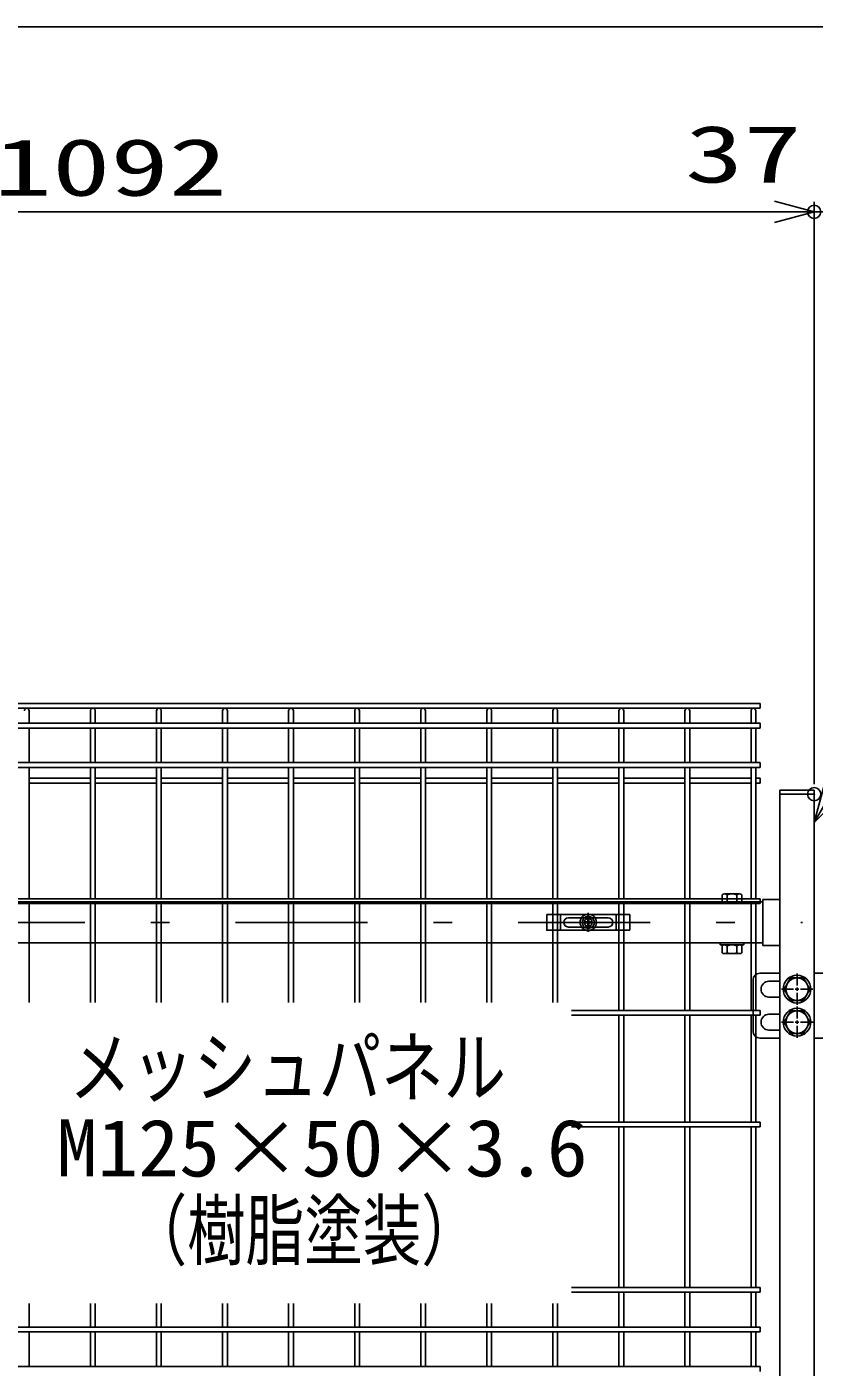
# Model space of a CAD drawing. Units: millimetres, scale not verified. Extents: x -4455 to 4455, y -3150 to 3150.
# Drawn here: x -2370 to -1774, y -131 to 884 of the extents above; entities that cross this region are included whole.
import ezdxf
from ezdxf.enums import TextEntityAlignment as Align

# ---------------------------------------------------------------- set-up
doc = ezdxf.new("R2010")
doc.units = ezdxf.units.MM
doc.header["$LTSCALE"] = 20
doc.header["$PDMODE"] = 32
doc.header["$PDSIZE"] = 10
doc.linetypes.add('USER1', pattern=[10.7, 5, -2.5, 0.7, -2.5])
doc.linetypes.add('USER2', pattern=[0.375, 0.25, -0.125])
for name, color, linetype, lineweight in [('0-1_寸法線', 4, 'Continuous', 25), ('0-2_0', 3, 'USER2', 25), ('0-4_扉横枠', 7, 'Continuous', 25), ('0-5_軸線', 2, 'USER1', 25), ('0-6_扉縦枠', 7, 'Continuous', 25), ('0-7_丁番', 3, 'Continuous', 25), ('0-F_NER', 30, 'Continuous', 25), ('1-3_固定金具', 41, 'Continuous', 25)]:
    doc.layers.add(name, color=color, linetype=linetype, lineweight=lineweight)
doc.layers.add('0-3_DEFPOINTS', color=7, linetype='Continuous')
doc.styles.add('ＭＳ ゴシック', font='')
doc.styles.get('ＭＳ ゴシック').set_extended_font_data('MS Gothic')

# ---------------------------------------------------------------- blocks, each defined once
blk = doc.blocks.new('_Open30')
at = {"layer": '0-2_0', "color": 4, "linetype": 'Continuous'}
blk.add_line((0, 0), (-20, 0), dxfattribs=at)
blk.add_lwpolyline([(-20, 5.36), (0, 0), (-20, -5.36)], dxfattribs=at)
blk = doc.blocks.new('A$Cbe1bfa43')
at = {"layer": '1-3_固定金具'}
for p, q in [((0, 0), (1260, 0)), ((210, -240), (210, 0)), ((630, -80), (630, 22.9)), ((1050, -240), (1050, 0)), ((1260, 0), (1260, -240)), ((260, -120), (260.2, -120)), ((330, -50), (930, -50)), ((330, -190), (930, -190)), ((590, -120), (487.1, -120)), ((590, -120), (550, -120)), ((585.5, -112.8), (622.8, -112.8)), ((585.5, -127.2), (585.5, -112.8)), ((585.5, -112.8), (622.8, -112.8)), ((585.5, -127.2), (585.5, -112.8)), ((585.5, -112.8), (622.8, -112.8)), ((585.5, -127.2), (585.5, -112.8)), ((622.8, -127.2), (585.5, -127.2)), ((622.8, -127.2), (585.5, -127.2)), ((610, -120), (650, -120)), ((610, -120), (650, -120)), ((622.8, -112.8), (622.8, -75.5)), ((622.8, -112.8), (622.8, -75.5)), ((622.8, -112.8), (622.8, -75.5)), ((622.8, -112.8), (622.8, -75.5)), ((622.8, -112.8), (622.8, -75.5)), ((622.8, -112.8), (622.8, -75.5)), ((622.8, -75.5), (637.2, -75.5)), ((622.8, -75.5), (637.2, -75.5)), ((622.8, -75.5), (637.2, -75.5)), ((622.8, -75.5), (637.2, -75.5)), ((622.8, -75.5), (637.2, -75.5)), ((622.8, -75.5), (637.2, -75.5)), ((622.8, -164.5), (622.8, -127.2)), ((622.8, -164.5), (622.8, -127.2)), ((637.2, -164.5), (622.8, -164.5)), ((637.2, -164.5), (622.8, -164.5)), ((637.2, -164.5), (622.8, -164.5)), ((637.2, -164.5), (622.8, -164.5)), ((637.2, -164.5), (622.8, -164.5)), ((637.2, -164.5), (622.8, -164.5)), ((630, -80), (630, -40)), ((630, -140), (630, -100)), ((630, -140), (630, -100)), ((630, -160), (630, -200)), ((630, -160), (630, -262.9)), ((637.2, -75.5), (637.2, -112.8)), ((637.2, -75.5), (637.2, -112.8)), ((637.2, -75.5), (637.2, -112.8)), ((637.2, -75.5), (637.2, -112.8)), ((637.2, -75.5), (637.2, -112.8)), ((637.2, -112.8), (674.5, -112.8)), ((637.2, -112.8), (674.5, -112.8)), ((637.2, -112.8), (674.5, -112.8)), ((637.2, -127.2), (637.2, -164.5)), ((674.5, -127.2), (637.2, -127.2)), ((637.2, -127.2), (637.2, -164.5)), ((674.5, -127.2), (637.2, -127.2)), ((637.2, -127.2), (637.2, -164.5)), ((674.5, -127.2), (637.2, -127.2)), ((670, -120), (710, -120)), ((670, -120), (772.9, -120)), ((674.5, -112.8), (674.5, -127.2)), ((674.5, -112.8), (674.5, -127.2)), ((674.5, -112.8), (674.5, -127.2)), ((1004, -120), (1004.2, -120))]:
    blk.add_line(p, q, dxfattribs=at)
for points in [[(0, 0), (0, -240), (1260, -240)], [(585.5, -127.2), (585.5, -112.8), (622.8, -112.8)], [(585.5, -127.2), (585.5, -112.8), (622.8, -112.8)], [(585.5, -127.2), (585.5, -112.8), (622.8, -112.8)], [(622.8, -164.5), (622.8, -127.2), (585.5, -127.2)], [(622.8, -164.5), (622.8, -127.2), (585.5, -127.2)], [(622.8, -164.5), (622.8, -127.2), (585.5, -127.2)], [(622.8, -164.5), (622.8, -127.2), (585.5, -127.2)], [(637.2, -75.5), (637.2, -112.8), (674.5, -112.8), (674.5, -127.2)], [(637.2, -112.8), (674.5, -112.8), (674.5, -127.2)], [(637.2, -112.8), (674.5, -112.8), (674.5, -127.2)], [(674.5, -127.2), (637.2, -127.2), (637.2, -164.5)], [(674.5, -127.2), (637.2, -127.2), (637.2, -164.5)], [(674.5, -127.2), (637.2, -127.2), (637.2, -164.5)]]:
    blk.add_lwpolyline(points, dxfattribs=at)
for radius in [122.9, 122.9, 122.9, 122.9, 122.9, 122.9, 91.9, 91.9, 91.9, 91.9, 91.9, 91.9, 60]:
    blk.add_circle((630, -120), radius, dxfattribs=at)
for centre, start, end in [((330, -120), 90, 180), ((330, -120), 180, 270), ((930, -120), 0, 90), ((930, -120), 270, 0)]:
    blk.add_arc(centre, 70, start, end, dxfattribs=at)

msp = doc.modelspace()

# ---------------------------------------------------------------- linework, layer by layer
at = {"layer": '0-1_寸法線'}
for p, q in [((-2876.33, 883.57), (-1736.33, 883.57)), ((-1774.08, 310.35), (-1774.08, 751.07)), ((-1774.08, 310.35), (-1774.08, 751.07)), ((-2836.08, 743.57), (-1804.08, 743.57)), ((-1804.08, 743.57), (-1834.08, 743.57)), ((-1774.08, 743.57), (-1736.58, 743.57))]:
    msp.add_line(p, q, dxfattribs=at)
at = {"layer": '0-3_DEFPOINTS'}
for p in [(-1774.08, 743.57), (-1774.08, 302.85)]:
    msp.add_point(p, dxfattribs=at)
at = {"layer": '0-4_扉横枠'}
for p, q in [((-1843.78, 221.35), (-1843.78, 226.81)), ((-1841.9, 227.36), (-1830.65, 227.36)), ((-1840.03, 221.35), (-1840.03, 226.81)), ((-1832.53, 221.35), (-1832.53, 226.81)), ((-1828.78, 221.35), (-1828.78, 226.81)), ((-1813.08, 223.3), (-1800.08, 223.3)), ((-1813.08, 223.3), (-1813.08, 188.4)), ((-2827.08, 221.35), (-1813.08, 221.35)), ((-1843.78, 221.35), (-1828.78, 221.35)), ((-1813.08, 190.35), (-2827.08, 190.35)), ((-1845.28, 190.35), (-1845.28, 188.75)), ((-1827.28, 188.75), (-1845.28, 188.75)), ((-1843.78, 188.2), (-1843.78, 182.81)), ((-1830.65, 188.75), (-1841.9, 188.75)), ((-1840.03, 188.2), (-1840.03, 182.81)), ((-1832.53, 188.2), (-1832.53, 182.81)), ((-1828.78, 188.2), (-1828.78, 182.81)), ((-1827.28, 190.35), (-1827.28, 188.75)), ((-1813.08, 188.4), (-1800.08, 188.4)), ((-1830.65, 182.25), (-1841.9, 182.25))]:
    msp.add_line(p, q, dxfattribs=at)
for centre, radius, start, end in [((-1841.9, 223.9), 3.46, 57.13278, 122.86722), ((-1836.28, 214.37), 12.99, 73.22135, 106.77865), ((-1830.65, 223.9), 3.46, 57.13278, 122.86722), ((-1841.9, 185.3), 3.46, 57.13278, 122.86722), ((-1841.9, 185.71), 3.46, 237.13278, 302.86722), ((-1836.28, 175.76), 12.99, 73.22135, 106.77865), ((-1836.28, 195.25), 12.99, 253.22135, 286.77865), ((-1830.65, 185.3), 3.46, 57.13278, 122.86722), ((-1830.65, 185.71), 3.46, 237.13278, 302.86722)]:
    msp.add_arc(centre, radius, start, end, dxfattribs=at)
at = {"layer": '0-5_軸線'}
msp.add_line((-2854.18, 205.85), (-1782.98, 205.85), dxfattribs=at)
at = {"layer": '0-6_扉縦枠'}
for p, q in [((-1800.08, 305.85), (-1774.08, 305.85)), ((-1800.08, 305.85), (-1800.08, 302.85)), ((-1774.08, 305.85), (-1774.08, 302.85)), ((-1800.08, 302.85), (-1800.08, -608.15)), ((-1774.08, 302.85), (-1800.08, 302.85)), ((-1774.08, -608.15), (-1774.08, 302.85))]:
    msp.add_line(p, q, dxfattribs=at)
at = {"layer": '0-7_丁番'}
for p, q in [((-1820.33, 162.35), (-1820.33, 123.35)), ((-1800.08, 167.35), (-1815.33, 167.35)), ((-1787.08, 158.05), (-1787.08, 167.2)), ((-1787.08, 158.05), (-1787.08, 167.2)), ((-1752.27, 167.35), (-1774.08, 167.35)), ((-1800.08, 161.35), (-1808.33, 161.35)), ((-1789.78, 155.35), (-1798.93, 155.35)), ((-1788.43, 155.35), (-1785.73, 155.35)), ((-1788.43, 155.35), (-1785.73, 155.35)), ((-1787.08, 154), (-1787.08, 156.7)), ((-1787.08, 154), (-1787.08, 156.7)), ((-1787.08, 152.65), (-1787.08, 143.5)), ((-1787.08, 152.65), (-1787.08, 143.5)), ((-1784.38, 155.35), (-1775.23, 155.35)), ((-1784.38, 155.35), (-1775.23, 155.35)), ((-1800.08, 149.35), (-1808.33, 149.35)), ((-1787.08, 133.05), (-1787.08, 142.2)), ((-1800.08, 136.35), (-1808.33, 136.35)), ((-1800.08, 124.35), (-1808.33, 124.35)), ((-1789.78, 130.35), (-1798.93, 130.35)), ((-1788.43, 130.35), (-1785.73, 130.35)), ((-1787.08, 129), (-1787.08, 131.7)), ((-1787.08, 127.65), (-1787.08, 118.5)), ((-1784.38, 130.35), (-1774.08, 130.35)), ((-1800.08, 118.35), (-1815.33, 118.35)), ((-1739.77, 118.35), (-1774.08, 118.35))]:
    msp.add_line(p, q, dxfattribs=at)
for points in [[(-1791.99, 163.85), (-1796.89, 155.35), (-1791.99, 146.85), (-1782.17, 146.85), (-1777.26, 155.35), (-1782.17, 163.85)], [(-1791.99, 138.85), (-1796.89, 130.35), (-1791.99, 121.85), (-1782.17, 121.85), (-1777.26, 130.35), (-1782.17, 138.85)]]:
    msp.add_lwpolyline(points, close=True, dxfattribs=at)
for centre, radius in [((-1787.08, 155.35), 10.5), ((-1787.08, 155.35), 8.5), ((-1787.08, 130.35), 10.5), ((-1787.08, 130.35), 8.5)]:
    msp.add_circle(centre, radius, dxfattribs=at)
for centre, radius, start, end in [((-1815.33, 162.35), 5, 90, 180), ((-1808.33, 155.35), 6, 90, 270), ((-1808.33, 130.35), 6, 90, 270), ((-1815.33, 123.35), 5, 180, 270)]:
    msp.add_arc(centre, radius, start, end, dxfattribs=at)
at = {"layer": '0-F_NER'}
for p, q in [((-1815.08, 371.45), (-2825.08, 371.45)), ((-1815.08, 367.85), (-2825.08, 367.85)), ((-2368.28, 356.55), (-2368.28, 366.05)), ((-2321.88, 356.55), (-2321.88, 366.05)), ((-2318.28, 356.55), (-2318.28, 366.05)), ((-2271.88, 356.55), (-2271.88, 366.05)), ((-2268.28, 356.55), (-2268.28, 366.05)), ((-2221.88, 356.55), (-2221.88, 366.05)), ((-2218.28, 356.55), (-2218.28, 366.05)), ((-2171.88, 356.55), (-2171.88, 366.05)), ((-2168.28, 356.55), (-2168.28, 366.05)), ((-2121.88, 356.55), (-2121.88, 366.05)), ((-2118.28, 356.55), (-2118.28, 366.05)), ((-2071.88, 356.55), (-2071.88, 366.05)), ((-2068.28, 356.55), (-2068.28, 366.05)), ((-2021.88, 356.55), (-2021.88, 366.05)), ((-2018.28, 356.55), (-2018.28, 366.05)), ((-1971.88, 356.55), (-1971.88, 366.05)), ((-1968.28, 356.55), (-1968.28, 366.05)), ((-1921.88, 356.55), (-1921.88, 366.05)), ((-1918.28, 356.55), (-1918.28, 366.05)), ((-1871.88, 356.55), (-1871.88, 366.05)), ((-1868.28, 356.55), (-1868.28, 366.05)), ((-1821.88, 356.55), (-1821.88, 366.05)), ((-1818.28, 356.55), (-1818.28, 366.05)), ((-1815.08, 371.45), (-1815.08, 367.85)), ((-1815.08, 356.55), (-2825.08, 356.55)), ((-1815.08, 356.55), (-1815.08, 352.95)), ((-1815.08, 352.95), (-2825.08, 352.95)), ((-2368.28, 326.75), (-2368.28, 352.95)), ((-2321.88, 326.75), (-2321.88, 352.95)), ((-2318.28, 326.75), (-2318.28, 352.95)), ((-2271.88, 326.75), (-2271.88, 352.95)), ((-2268.28, 326.75), (-2268.28, 352.95)), ((-2221.88, 326.75), (-2221.88, 352.95)), ((-2218.28, 326.75), (-2218.28, 352.95)), ((-2171.88, 326.75), (-2171.88, 352.95)), ((-2168.28, 326.75), (-2168.28, 352.95)), ((-2121.88, 326.75), (-2121.88, 352.95)), ((-2118.28, 326.75), (-2118.28, 352.95)), ((-2071.88, 326.75), (-2071.88, 352.95)), ((-2068.28, 326.75), (-2068.28, 352.95)), ((-2021.88, 326.75), (-2021.88, 352.95)), ((-2018.28, 326.75), (-2018.28, 352.95)), ((-1971.88, 326.75), (-1971.88, 352.95)), ((-1968.28, 326.75), (-1968.28, 352.95)), ((-1921.88, 326.75), (-1921.88, 352.95)), ((-1918.28, 326.75), (-1918.28, 352.95)), ((-1871.88, 326.75), (-1871.88, 352.95)), ((-1868.28, 326.75), (-1868.28, 352.95)), ((-1821.88, 326.75), (-1821.88, 352.95)), ((-1818.28, 326.75), (-1818.28, 352.95)), ((-1815.08, 326.75), (-2825.08, 326.75)), ((-1815.08, 326.75), (-1815.08, 323.15)), ((-1815.08, 323.15), (-2825.08, 323.15)), ((-2368.28, 223.65), (-2368.28, 323.15)), ((-2321.88, 314.9), (-2368.28, 314.9)), ((-2321.88, 223.65), (-2321.88, 323.15)), ((-2318.28, 223.65), (-2318.28, 323.15)), ((-2271.88, 314.9), (-2318.28, 314.9)), ((-2271.88, 223.65), (-2271.88, 323.15)), ((-2268.28, 223.65), (-2268.28, 323.15)), ((-2221.88, 314.9), (-2268.28, 314.9)), ((-2221.88, 223.65), (-2221.88, 323.15)), ((-2218.28, 223.65), (-2218.28, 323.15)), ((-2171.88, 314.9), (-2218.28, 314.9)), ((-2171.88, 223.65), (-2171.88, 323.15)), ((-2168.28, 223.65), (-2168.28, 323.15)), ((-2121.88, 314.9), (-2168.28, 314.9)), ((-2121.88, 223.65), (-2121.88, 323.15)), ((-2118.28, 223.65), (-2118.28, 323.15)), ((-2071.88, 314.9), (-2118.28, 314.9)), ((-2071.88, 223.65), (-2071.88, 323.15)), ((-2068.28, 223.65), (-2068.28, 323.15)), ((-2021.88, 314.9), (-2068.28, 314.9)), ((-2021.88, 223.65), (-2021.88, 323.15)), ((-2018.28, 223.65), (-2018.28, 323.15)), ((-1971.88, 314.9), (-2018.28, 314.9)), ((-1971.88, 223.65), (-1971.88, 323.15)), ((-1968.28, 223.65), (-1968.28, 323.15)), ((-1921.88, 314.9), (-1968.28, 314.9)), ((-1921.88, 223.65), (-1921.88, 323.15)), ((-1918.28, 223.65), (-1918.28, 323.15)), ((-1871.88, 314.9), (-1918.28, 314.9)), ((-1871.88, 223.65), (-1871.88, 323.15)), ((-1868.28, 223.65), (-1868.28, 323.15)), ((-1821.88, 314.9), (-1868.28, 314.9)), ((-1821.88, 223.65), (-1821.88, 323.15)), ((-1818.28, 223.65), (-1818.28, 323.15)), ((-1815.08, 314.9), (-1818.28, 314.9)), ((-1815.08, 314.9), (-1815.08, 311.3)), ((-2321.88, 311.3), (-2368.28, 311.3)), ((-2271.88, 311.3), (-2318.28, 311.3)), ((-2221.88, 311.3), (-2268.28, 311.3)), ((-2171.88, 311.3), (-2218.28, 311.3)), ((-2121.88, 311.3), (-2168.28, 311.3)), ((-2071.88, 311.3), (-2118.28, 311.3)), ((-2021.88, 311.3), (-2068.28, 311.3)), ((-1971.88, 311.3), (-2018.28, 311.3)), ((-1921.88, 311.3), (-1968.28, 311.3)), ((-1871.88, 311.3), (-1918.28, 311.3)), ((-1821.88, 311.3), (-1868.28, 311.3)), ((-1815.08, 311.3), (-1818.28, 311.3)), ((-1815.08, 223.65), (-1815.08, 220.05)), ((-1815.08, 220.05), (-2825.08, 220.05)), ((-2368.28, 145.29), (-2368.28, 220.05)), ((-2321.88, 145.29), (-2321.88, 220.05)), ((-2318.28, 145.29), (-2318.28, 220.05)), ((-2271.88, 145.29), (-2271.88, 220.05)), ((-2268.28, 145.29), (-2268.28, 220.05)), ((-2221.88, 145.29), (-2221.88, 220.05)), ((-2218.28, 145.29), (-2218.28, 220.05)), ((-2171.88, 145.29), (-2171.88, 220.05)), ((-2168.28, 145.29), (-2168.28, 220.05)), ((-2121.88, 145.29), (-2121.88, 220.05)), ((-2118.28, 145.29), (-2118.28, 220.05)), ((-2071.88, 145.29), (-2071.88, 220.05)), ((-2068.28, 145.29), (-2068.28, 220.05)), ((-2021.88, 145.29), (-2021.88, 220.05)), ((-2018.28, 145.29), (-2018.28, 220.05)), ((-1971.88, 145.29), (-1971.88, 220.05)), ((-1968.28, 145.29), (-1968.28, 220.05)), ((-1921.88, 139.15), (-1921.88, 220.05)), ((-1918.28, 139.15), (-1918.28, 220.05)), ((-1871.88, 139.15), (-1871.88, 220.05)), ((-1868.28, 139.15), (-1868.28, 220.05)), ((-1821.88, 139.15), (-1821.88, 220.05)), ((-1818.28, 139.15), (-1818.28, 220.05)), ((-1815.08, 139.15), (-1957.67, 139.15)), ((-1815.08, 135.55), (-1957.67, 135.55)), ((-1921.88, 54.65), (-1921.88, 135.55)), ((-1918.28, 54.65), (-1918.28, 135.55)), ((-1871.88, 54.65), (-1871.88, 135.55)), ((-1868.28, 54.65), (-1868.28, 135.55)), ((-1821.88, 54.65), (-1821.88, 135.55)), ((-1818.28, 54.65), (-1818.28, 135.55)), ((-1815.08, 139.15), (-1815.08, 135.55)), ((-1815.08, 54.65), (-1957.67, 54.65)), ((-1815.08, 51.05), (-1957.67, 51.05)), ((-1921.88, -70.35), (-1921.88, 51.05)), ((-1918.28, -70.35), (-1918.28, 51.05)), ((-1871.88, -70.35), (-1871.88, 51.05)), ((-1868.28, -70.35), (-1868.28, 51.05)), ((-1821.88, -70.35), (-1821.88, 51.05)), ((-1818.28, -70.35), (-1818.28, 51.05)), ((-1815.08, 54.65), (-1815.08, 51.05)), ((-1815.08, -70.35), (-1957.67, -70.35)), ((-1815.08, -70.35), (-1815.08, -73.95)), ((-1815.08, -73.95), (-1957.67, -73.95)), ((-1921.88, -100.35), (-1921.88, -73.95)), ((-1918.28, -100.35), (-1918.28, -73.95)), ((-1871.88, -100.35), (-1871.88, -73.95)), ((-1868.28, -100.35), (-1868.28, -73.95)), ((-1821.88, -100.35), (-1821.88, -73.95)), ((-1818.28, -100.35), (-1818.28, -73.95)), ((-2368.28, -100.35), (-2368.28, -82.45)), ((-2321.88, -100.35), (-2321.88, -82.45)), ((-2318.28, -100.35), (-2318.28, -82.45)), ((-2271.88, -100.35), (-2271.88, -82.45)), ((-2268.28, -100.35), (-2268.28, -82.45)), ((-2221.88, -100.35), (-2221.88, -82.45)), ((-2218.28, -100.35), (-2218.28, -82.45)), ((-2171.88, -100.35), (-2171.88, -82.45)), ((-2168.28, -100.35), (-2168.28, -82.45)), ((-2121.88, -100.35), (-2121.88, -82.45)), ((-2118.28, -100.35), (-2118.28, -82.45)), ((-2071.88, -100.35), (-2071.88, -82.45)), ((-2068.28, -100.35), (-2068.28, -82.45)), ((-2021.88, -100.35), (-2021.88, -82.45)), ((-2018.28, -100.35), (-2018.28, -82.45)), ((-1971.88, -100.35), (-1971.88, -82.45)), ((-1968.28, -100.35), (-1968.28, -82.45)), ((-1815.08, -100.35), (-1815.08, -103.95)), ((-1815.08, -103.95), (-2825.08, -103.95)), ((-2368.28, -130.34), (-2368.28, -103.95)), ((-2321.88, -130.34), (-2321.88, -103.95)), ((-2318.28, -130.34), (-2318.28, -103.95)), ((-2271.88, -130.34), (-2271.88, -103.95)), ((-2268.28, -130.34), (-2268.28, -103.95)), ((-2221.88, -130.34), (-2221.88, -103.95)), ((-2218.28, -130.34), (-2218.28, -103.95)), ((-2171.88, -130.34), (-2171.88, -103.95)), ((-2168.28, -130.34), (-2168.28, -103.95)), ((-2121.88, -130.34), (-2121.88, -103.95)), ((-2118.28, -130.34), (-2118.28, -103.95)), ((-2071.88, -130.34), (-2071.88, -103.95)), ((-2068.28, -130.34), (-2068.28, -103.95)), ((-2021.88, -130.34), (-2021.88, -103.95)), ((-2018.28, -130.34), (-2018.28, -103.95)), ((-1971.88, -130.34), (-1971.88, -103.95)), ((-1968.28, -130.34), (-1968.28, -103.95)), ((-1921.88, -130.34), (-1921.88, -103.95)), ((-1918.28, -130.34), (-1918.28, -103.95)), ((-1871.88, -130.34), (-1871.88, -103.95)), ((-1868.28, -130.34), (-1868.28, -103.95)), ((-1821.88, -130.34), (-1821.88, -103.95)), ((-1818.28, -130.34), (-1818.28, -103.95)), ((-1815.08, -130.34), (-1815.08, -133.94))]:
    msp.add_line(p, q, dxfattribs=at)
for points in [[(-1815.08, 223.65), (-2825.08, 223.65), (-2825.08, 220.05)], [(-1815.08, -100.35), (-2825.08, -100.35), (-2825.08, -103.95)], [(-1815.08, -130.34), (-2825.08, -130.34), (-2825.08, -133.94)]]:
    msp.add_lwpolyline(points, dxfattribs=at)
for centre in [(-2370.08, 366.05), (-2320.08, 366.05), (-2270.08, 366.05), (-2220.08, 366.05), (-2170.08, 366.05), (-2120.08, 366.05), (-2070.08, 366.05), (-2020.08, 366.05), (-1970.08, 366.05), (-1920.08, 366.05), (-1870.08, 366.05), (-1820.08, 366.05)]:
    msp.add_arc(centre, 1.8, 0, 180, dxfattribs=at)

# ---------------------------------------------------------------- block references
at = {"layer": '0-1_寸法線', "xscale": 1.5, "yscale": 1.5}
msp.add_blockref('_Open30', (-1774.08, 743.57), dxfattribs=at)
msp.add_blockref('_Open30', (-1774.08, 743.57), dxfattribs=at)
at = {"layer": '0-1_寸法線', "xscale": 1.5, "yscale": 1.5, "rotation": 239.82177}
msp.add_blockref('_Open30', (-1774.08, 281.57), dxfattribs=at)
at = {"layer": '1-3_固定金具', "xscale": 0.05, "yscale": 0.05}
msp.add_blockref('A$Cbe1bfa43', (-1976.58, 211.85), dxfattribs=at)

# ---------------------------------------------------------------- texts
at = {"layer": '0-1_寸法線', "color": 2, "style": 'ＭＳ ゴシック', "width": 1.5}
for s, p in [('37.5', (-1871.86, 752.74)), ('1092', (-2395.08, 742.74))]:
    msp.add_text(s, height=43.26, dxfattribs=at).set_placement(p, align=Align.BOTTOM_LEFT)
at = {"layer": '0-2_0', "color": 4, "style": 'ＭＳ ゴシック'}
for s, width, p in [('メッシュパネル', 0.8, (-2338.16, 61.54)), ('M125×50×3.6', 1.05, (-2347.61, 0.59)), ('（樹脂塗装）', 0.75, (-2293.01, -61.85))]:
    msp.add_text(s, height=43.3, dxfattribs=dict(at, width=width)).set_placement(p, align=Align.BOTTOM_LEFT)

doc.saveas('drawing.dxf')
